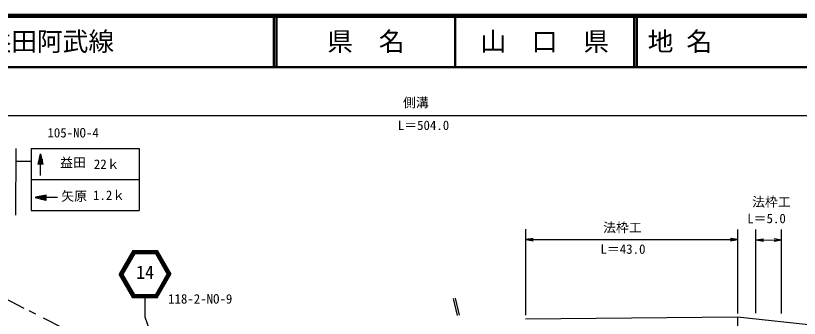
# Model space of a CAD drawing. Units: millimetres, scale not verified. Extents: x 40000 to 680000, y 20000 to 380000.
# Drawn here: x 247612 to 399824, y 321277 to 380000 of the extents above; entities that cross this region are included whole.
import ezdxf
from ezdxf.enums import TextEntityAlignment as Align

# ---------------------------------------------------------------- set-up
doc = ezdxf.new("R2010")
doc.units = ezdxf.units.MM
doc.header["$LTSCALE"] = 1000
for name, color, linetype, lineweight in [('M-BGD', 7, 'Continuous', 25), ('M-BMK-SRVR', 3, 'Continuous', 25), ('M-STR-STR3', 7, 'Continuous', 25), ('M-STR-STRC', 7, 'Continuous', 25), ('M-TTL', 2, 'Continuous', 140), ('M-TTL-LINE', 7, 'Continuous', 50)]:
    doc.layers.add(name, color=color, linetype=linetype, lineweight=lineweight)
doc.layers.add('M-TTL-TXT', color=7, linetype='Continuous')
doc.styles.add('ＭＳ ゴシック', font='')
doc.styles.get('ＭＳ ゴシック').set_extended_font_data('MS Gothic')

# ---------------------------------------------------------------- blocks, each defined once
blk = doc.blocks.new('open_arrow')
at = {"color": 0, "linetype": 'Continuous', "lineweight": -2}
blk.add_lwpolyline([(7.5, 1.25), (0, 0), (7.5, -1.25)], dxfattribs=at)

msp = doc.modelspace()

# ---------------------------------------------------------------- linework, layer by layer
at = {"layer": 'M-BGD'}
for p, q in [((333438, 321804), (332674, 325101)), ((333824, 321909), (333063, 325191)), ((346641, 321144), (387821, 321553)), ((387821, 321553), (387967, 305966)), ((387821, 321553), (429031, 317213))]:
    msp.add_line(p, q, dxfattribs=at)
at = {"layer": 'M-BMK-SRVR'}
for p, q in [((236515, 329674), (249200, 323276)), ((250173, 322785), (251459, 322137)), ((252934, 321393), (262471, 316583))]:
    msp.add_line(p, q, dxfattribs=at)
at = {"layer": 'M-STR-STR3'}
for p, q in [((73452, 360612), (565546, 360612)), ((346692, 321870), (346692, 338566)), ((387902, 322242), (387902, 338483)), ((391385, 322260), (391385, 338501)), ((396339, 322242), (396339, 338483)), ((346692, 336550), (387902, 336550)), ((391388, 336479), (392840, 336701)), ((391388, 336479), (396413, 336411)), ((391388, 336479), (392833, 336218)), ((396413, 336411), (394961, 336189)), ((396413, 336411), (394967, 336672))]:
    msp.add_line(p, q, dxfattribs=at)
at = {"layer": 'M-STR-STRC'}
for p, q in [((247614, 354229), (247602, 341316)), ((250614, 354229), (271614, 354229)), ((250614, 354229), (250614, 342229)), ((251970, 351131), (252414, 353195)), ((252450, 349008), (252465, 353159)), ((252947, 351102), (252472, 353187)), ((271614, 354229), (271614, 342229)), ((250614, 351730), (247612, 351733)), ((252192, 352163), (252192, 351131)), ((252339, 352360), (252339, 351131)), ((252604, 352265), (252604, 351131)), ((252733, 352173), (252733, 351131)), ((250614, 348235), (271614, 348235)), ((253496, 344146), (251418, 344650)), ((253539, 345169), (251469, 344754)), ((255732, 344696), (251472, 344698)), ((252305, 344817), (253534, 344800)), ((252396, 344551), (253530, 344535)), ((252486, 344421), (253528, 344406)), ((252504, 344962), (253536, 344947)), ((253525, 344169), (253539, 345169)), ((250614, 342229), (271614, 342229)), ((270398, 334463), (267742, 329863)), ((270485, 334313), (267915, 329863)), ((270571, 334163), (268089, 329863)), ((270658, 334013), (268262, 329863)), ((270744, 333863), (268435, 329863)), ((270398, 334463), (275091, 334463)), ((270485, 334313), (275004, 334313)), ((270571, 334163), (274918, 334163)), ((270658, 334013), (274831, 334013)), ((270744, 333863), (274744, 333863)), ((274744, 333863), (277054, 329863)), ((274831, 334013), (277227, 329863)), ((274918, 334163), (277400, 329863)), ((275004, 334313), (277573, 329863)), ((275091, 334463), (277747, 329863)), ((270398, 325263), (267742, 329863)), ((270485, 325413), (267915, 329863)), ((270571, 325563), (268089, 329863)), ((270658, 325713), (268262, 329863)), ((270744, 325863), (268435, 329863)), ((274744, 325863), (277054, 329863)), ((274831, 325713), (277227, 329863)), ((274918, 325563), (277400, 329863)), ((275004, 325413), (277573, 329863)), ((275091, 325263), (277747, 329863)), ((274744, 325863), (270744, 325863)), ((275091, 325263), (270398, 325263)), ((275004, 325413), (270485, 325413)), ((274918, 325563), (270571, 325563)), ((274831, 325713), (270658, 325713)), ((272695, 325263), (272695, 321564)), ((272695, 321564), (285340, 285868))]:
    msp.add_line(p, q, dxfattribs=at)
at = {"layer": 'M-TTL'}
msp.add_line((680000, 380000), (40000, 380000), dxfattribs=at)
at = {"layer": 'M-TTL-LINE'}
for p, q in [((297750, 380000), (297750, 370000)), ((298250, 380000), (298250, 370000)), ((333000, 380000), (333000, 370000)), ((367750, 380000), (367750, 370000)), ((368250, 380000), (368250, 370000)), ((40000, 370000), (680000, 370000))]:
    msp.add_line(p, q, dxfattribs=at)

# ---------------------------------------------------------------- block references
at = {"layer": 'M-STR-STR3', "xscale": 193, "yscale": 193}
msp.add_blockref('open_arrow', (346692, 336550), dxfattribs=at)
at = {"layer": 'M-STR-STR3', "xscale": 193, "yscale": 193, "rotation": 180}
msp.add_blockref('open_arrow', (387902, 336550), dxfattribs=at)

# ---------------------------------------------------------------- texts
at = {"layer": 'M-STR-STR3', "style": 'ＭＳ ゴシック'}
for s, p in [('側溝', (322842, 361685)), ('L＝504.0', (321834, 357263))]:
    msp.add_text(s, height=1833, dxfattribs=at).set_placement(p, align=Align.BOTTOM_LEFT)
for s, p in [('法枠工', (390653, 344787)), ('L＝5.0', (389713, 341567)), ('法枠工', (361710, 339819)), ('L＝43.0', (361202, 335627))]:
    msp.add_text(s, height=1833, dxfattribs=at).set_placement(p, align=Align.TOP_LEFT)
at = {"layer": 'M-STR-STRC', "style": 'ＭＳ ゴシック'}
for s, height, p in [('105-NO-4', 1833, (253780, 355818)), ('益田', 1833, (256244, 350049)), ('22ｋ', 1833, (262801, 349726)), ('矢原', 1833, (256460, 343525)), ('1.2ｋ', 1833, (262635, 343688)), ('14', 2566, (270994, 328163)), ('118-2-NO-9', 1833, (277222, 323584))]:
    msp.add_text(s, height=height, dxfattribs=at).set_placement(p, align=Align.BOTTOM_LEFT)
at = {"layer": 'M-TTL-TXT', "style": 'ＭＳ ゴシック'}
for s, p in [('主要地方道益田阿武線', (216734, 375000)), ('地 名', (370380, 375000))]:
    msp.add_text(s, height=3666, dxfattribs=at).set_placement(p, align=Align.MIDDLE_LEFT)
for s, p in [('県\u3000名', (315625, 375000)), ('山\u3000口\u3000県', (350375, 375000))]:
    msp.add_text(s, height=3666, dxfattribs=at).set_placement(p, align=Align.MIDDLE_CENTER)

doc.saveas('drawing.dxf')
